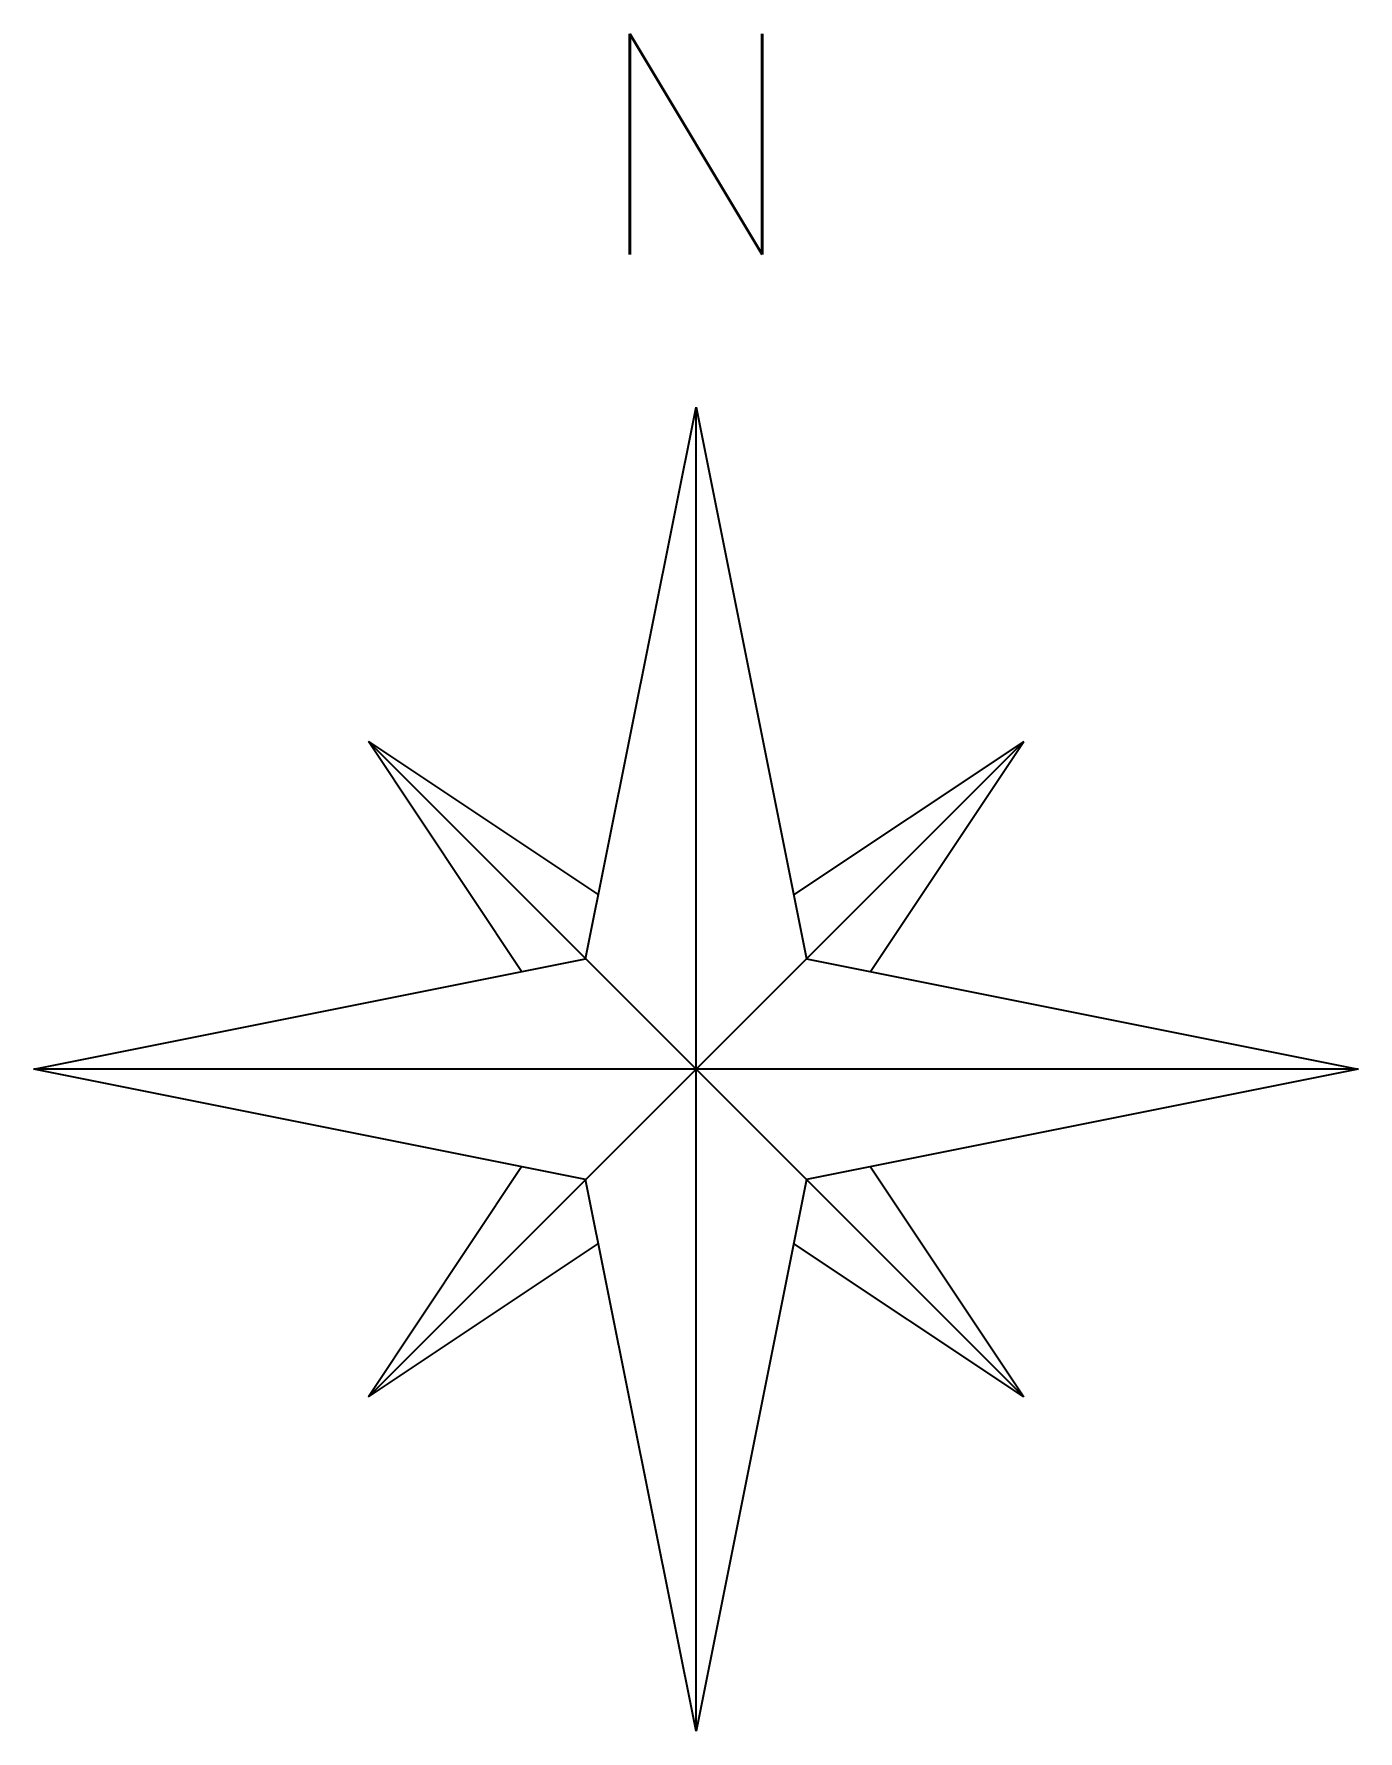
# Model space of a CAD drawing. Header units: millimetres. Extents: x 1168.07 to 1169.57, y -1293.01 to -1291.09.
import ezdxf
from ezdxf.enums import TextEntityAlignment as Align

# ---------------------------------------------------------------- set-up
doc = ezdxf.new("R2010")
doc.units = ezdxf.units.MM
doc.header["$LTSCALE"] = 10
doc.layers.add('Símbolos_Gráficos', color=1, linetype='Continuous')
doc.styles.add('r100', font='romans.shx')

msp = doc.modelspace()

# ---------------------------------------------------------------- linework, layer by layer
at = {"layer": 'Símbolos_Gráficos', "color": 3}
for p, q in [((1168.691, -1292.1332), (1168.816, -1291.5082)), ((1168.816, -1291.5082), (1168.941, -1292.1332)), ((1168.066, -1292.2582), (1168.691, -1292.1332)), ((1168.941, -1292.1332), (1169.566, -1292.2582)), ((1168.691, -1292.3832), (1168.066, -1292.2582)), ((1169.566, -1292.2582), (1168.941, -1292.3832)), ((1168.816, -1293.0082), (1168.691, -1292.3832)), ((1168.941, -1292.3832), (1168.816, -1293.0082))]:
    msp.add_line(p, q, dxfattribs=at)
at = {"layer": 'Símbolos_Gráficos', "color": 2}
for p, q in [((1168.816, -1293.0082), (1168.816, -1291.5082)), ((1169.1872, -1292.6294), (1168.4448, -1291.887)), ((1168.4448, -1291.887), (1168.7055, -1292.0608)), ((1168.6184, -1292.1477), (1168.4448, -1291.887)), ((1168.4448, -1292.6294), (1169.1872, -1291.887)), ((1169.1872, -1291.887), (1168.9265, -1292.0608)), ((1169.0136, -1292.1477), (1169.1872, -1291.887)), ((1169.566, -1292.2582), (1168.066, -1292.2582)), ((1168.6184, -1292.3687), (1168.4448, -1292.6294)), ((1169.0136, -1292.3687), (1169.1872, -1292.6294)), ((1168.4448, -1292.6294), (1168.7055, -1292.4556)), ((1169.1872, -1292.6294), (1168.9265, -1292.4556))]:
    msp.add_line(p, q, dxfattribs=at)

# ---------------------------------------------------------------- texts
at = {"layer": 'Símbolos_Gráficos', "color": 4, "style": 'r100'}
msp.add_text('N', height=0.25, dxfattribs=at).set_placement((1168.816, -1291.3352), align=Align.CENTER)

doc.saveas('drawing.dxf')
